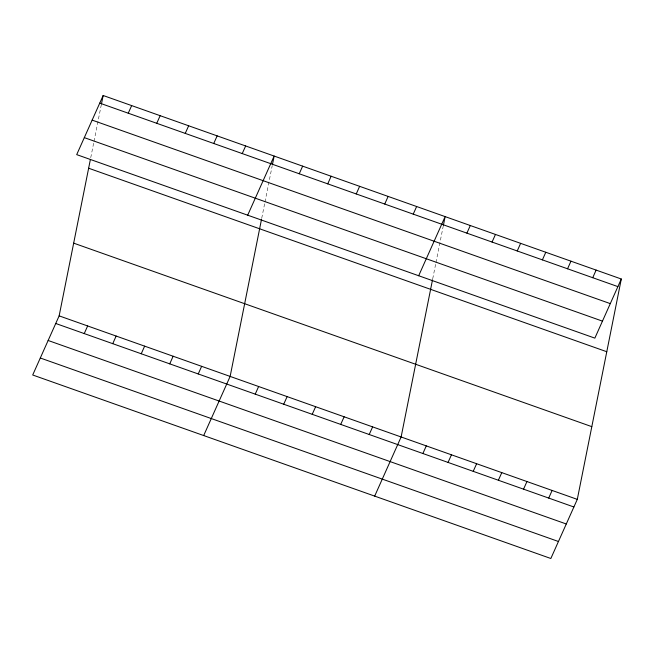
<?xml version="1.0" encoding="UTF-8"?>
<svg xmlns="http://www.w3.org/2000/svg" width="654" height="654" viewBox="0 0 654 654"><rect width="100%" height="100%" fill="white"/><g stroke="black" fill="none" stroke-linecap="round" stroke-linejoin="round"><path stroke-width="0.49" stroke-dasharray="3.27 2.45" d="M90.734 157.696L93.792 142.384M93.988 141.428L101.247 105.073M261.723 218.256L264.78 202.944M264.976 201.988L272.236 165.625M432.711 278.808L435.768 263.497M435.956 262.54L443.224 226.186"/><path stroke-width="0.98" d="M621.3 279.005L594.854 338.134L76.706 154.63L103.16 95.5L621.3 279.005L577.294 499.37L550.84 558.5L32.7 374.995L59.146 315.866L90.358 159.609M101.435 104.117L103.16 95.5M261.535 219.213L230.134 376.426L203.688 435.548M272.424 164.669L274.149 156.061L247.694 215.182M432.523 279.765L401.123 436.978L374.677 496.108M443.412 225.229L445.129 216.613L418.683 275.743M128.249 113.207L131.658 105.596M156.747 123.304L160.156 115.684M84.243 333.573L87.644 325.962M185.245 133.391L188.654 125.781M112.741 343.669L116.142 336.058M213.744 143.488L217.153 135.868M141.239 353.757L144.64 346.146M242.242 153.576L245.651 145.965M169.738 363.853L173.138 356.242M198.236 373.949L201.636 366.33M299.238 173.768L302.647 166.149M327.736 183.856L331.137 176.245M255.224 394.133L258.632 386.514M356.234 193.952L359.635 186.333M283.722 404.221L287.131 396.61M384.732 204.04L388.133 196.429M312.22 414.317L315.629 406.706M413.23 214.136L416.631 206.525M340.718 424.413L344.127 416.794M369.216 434.501L372.625 426.89M466.891 233.143L470.3 225.524M492.061 242.054L495.462 234.443M422.885 453.508L426.285 445.897M517.224 250.964L520.633 243.353M448.047 462.419L451.456 454.808M542.395 259.883L545.796 252.264M473.218 471.338L476.619 463.719M567.558 268.794L570.967 261.183M498.381 480.249L501.79 472.629M592.728 277.705L596.129 270.094M523.552 489.159L526.952 481.548M548.714 498.07L552.123 490.459M99.751 103.111L617.891 286.615M92.149 120.115L610.288 303.619M84.317 137.626L602.457 321.13M88.633 168.225L606.773 351.729M73.673 243.149L591.813 426.653M59.146 315.866L577.294 499.37M55.745 323.485L573.885 506.989M48.143 340.481L566.282 523.985M40.303 358L558.442 541.496"/></g></svg>
